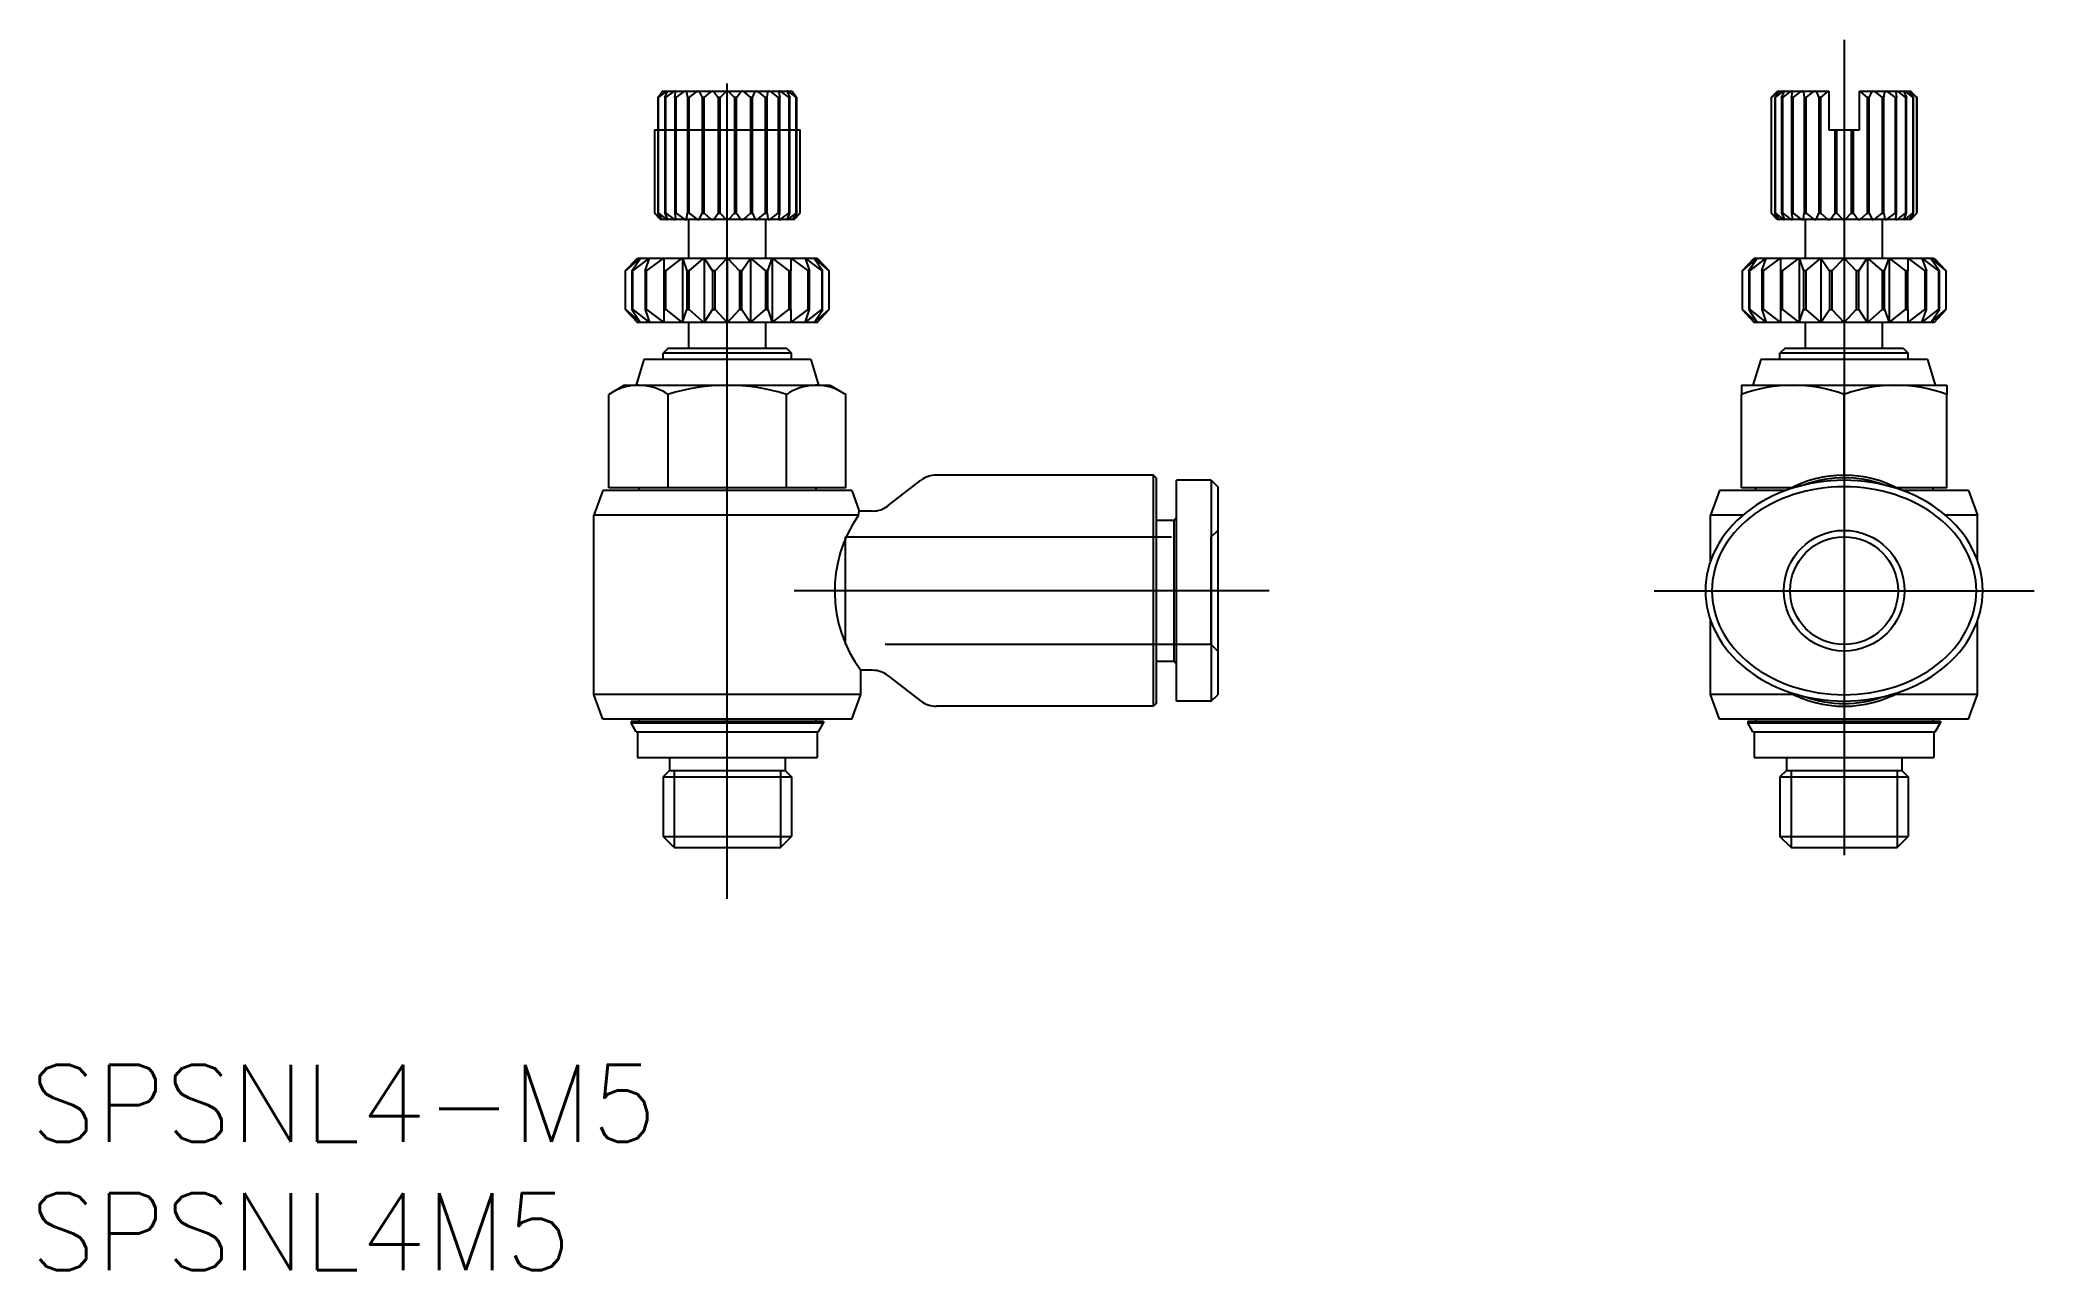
# Model space of a CAD drawing. Extents: x -70.3 to 7.4, y -26.5 to 21.4.
import ezdxf

# ---------------------------------------------------------------- set-up
doc = ezdxf.new("R2010")
doc.units = 0
doc.linetypes.add('CENTER', pattern=[50.8, 31.75, -6.35, 6.35, -6.35])
doc.linetypes.add('DASHED', pattern=[19.05, 12.7, -6.35])
doc.layers.get('0').update_dxf_attribs({"linetype": 'CONTINUOUS'})
doc.layers.add('CENTER', color=1, linetype='CENTER')
doc.styles.get("Standard").update_dxf_attribs({"font": 'txt.shx', "height": 3, "bigfont": 'bigfont.shx'})

# ---------------------------------------------------------------- blocks, each defined once
blk = doc.blocks.new('*U2')
at = {"color": 7, "linetype": 'CONTINUOUS'}
blk.add_text('SPSNL4M5', height=3, dxfattribs=at).set_placement((-70.658, -26.46))
blk = doc.blocks.new('*U3')
at = {"color": 7, "linetype": 'CONTINUOUS'}
blk.add_text('SPSNL4-M5', height=3, dxfattribs=at).set_placement((-70.658, -21.46))

msp = doc.modelspace()

# ---------------------------------------------------------------- linework, layer by layer
at = {"color": 7, "linetype": 'CONTINUOUS'}
for p, q in [((-46.203, 19.2), (-46.047, 19.42)), ((-46.176, 19.201), (-45.899, 19.421)), ((-46.031, 19.448), (-46.029, 19.45)), ((-46.031, 19.448), (-46.029, 19.45)), ((-46.031, 19.447), (-46.031, 19.448)), ((-46.029, 19.45), (-45.842, 19.45)), ((-45.934, 19.2), (-45.838, 19.42)), ((-45.89, 19.201), (-45.599, 19.421)), ((-45.842, 19.45), (-45.532, 19.45)), ((-45.544, 19.2), (-45.511, 19.42)), ((-45.532, 19.45), (-45.12, 19.45)), ((-45.485, 19.201), (-45.194, 19.421)), ((-45.12, 19.45), (-44.627, 19.45)), ((-45.083, 19.42), (-45.05, 19.2)), ((-44.981, 19.201), (-44.704, 19.421)), ((-44.627, 19.45), (-44.078, 19.45)), ((-44.576, 19.42), (-44.479, 19.2)), ((-44.402, 19.201), (-44.154, 19.42)), ((-44.078, 19.45), (-43.499, 19.45)), ((-44.015, 19.42), (-43.859, 19.2)), ((-43.777, 19.2), (-43.57, 19.42)), ((-43.499, 19.45), (-42.921, 19.45)), ((-43.428, 19.42), (-43.221, 19.2)), ((-43.139, 19.2), (-42.984, 19.42)), ((-42.921, 19.45), (-42.371, 19.45)), ((-42.844, 19.42), (-42.596, 19.201)), ((-42.519, 19.2), (-42.422, 19.42)), ((-42.371, 19.45), (-41.878, 19.45)), ((-42.294, 19.421), (-42.018, 19.201)), ((-41.948, 19.2), (-41.915, 19.42)), ((-41.878, 19.45), (-41.466, 19.45)), ((-41.804, 19.421), (-41.513, 19.201)), ((-41.487, 19.42), (-41.455, 19.2)), ((-41.466, 19.45), (-41.157, 19.45)), ((-41.399, 19.421), (-41.108, 19.201)), ((-41.16, 19.42), (-41.064, 19.2)), ((-41.157, 19.45), (-40.969, 19.45)), ((-41.099, 19.421), (-40.822, 19.201)), ((-40.969, 19.45), (-40.967, 19.448)), ((-40.969, 19.45), (-40.967, 19.448)), ((-40.967, 19.448), (-40.967, 19.447)), ((-40.951, 19.42), (-40.795, 19.2)), ((-2.837, 19.2), (-2.63, 19.42)), ((-2.828, 19.201), (-2.58, 19.42)), ((-2.704, 19.2), (-2.548, 19.42)), ((-2.677, 19.201), (-2.4, 19.421)), ((-2.629, 19.42), (-2.6, 19.45)), ((-2.6, 19.45), (-2.535, 19.45)), ((-2.535, 19.45), (-2.343, 19.45)), ((-2.435, 19.2), (-2.339, 19.42)), ((-2.391, 19.201), (-2.1, 19.421)), ((-2.343, 19.45), (-2.033, 19.45)), ((-2.045, 19.2), (-2.012, 19.42)), ((-2.033, 19.45), (-1.621, 19.45)), ((-1.986, 19.201), (-1.695, 19.421)), ((-1.621, 19.45), (-1.128, 19.45)), ((-1.584, 19.42), (-1.551, 19.2)), ((-1.482, 19.201), (-1.205, 19.421)), ((-1.128, 19.45), (-0.6, 19.45)), ((-1.077, 19.42), (-0.98, 19.2)), ((-0.903, 19.201), (-0.655, 19.42)), ((-0.6, 19.45), (-0.6, 19.448)), ((-0.6, 19.448), (-0.6, 17.95)), ((0.6, 19.45), (1.128, 19.45)), ((0.6, 19.45), (0.6, 19.448)), ((0.6, 17.95), (0.6, 19.448)), ((0.655, 19.42), (0.903, 19.201)), ((0.98, 19.2), (1.077, 19.42)), ((1.128, 19.45), (1.621, 19.45)), ((1.205, 19.421), (1.482, 19.201)), ((1.551, 19.2), (1.584, 19.42)), ((1.621, 19.45), (2.033, 19.45)), ((1.695, 19.421), (1.986, 19.201)), ((2.012, 19.42), (2.045, 19.2)), ((2.033, 19.45), (2.343, 19.45)), ((2.1, 19.421), (2.391, 19.201)), ((2.339, 19.42), (2.435, 19.2)), ((2.343, 19.45), (2.535, 19.45)), ((2.4, 19.421), (2.677, 19.201)), ((2.535, 19.45), (2.6, 19.45)), ((2.548, 19.42), (2.704, 19.2)), ((2.58, 19.42), (2.828, 19.201)), ((2.6, 19.45), (2.629, 19.42)), ((2.63, 19.42), (2.837, 19.2)), ((-46.175, 19.2), (-46.203, 19.2)), ((-46.203, 19.2), (-46.203, 14.7)), ((-46.175, 14.7), (-46.175, 19.2)), ((-45.89, 19.2), (-45.934, 19.2)), ((-45.934, 19.2), (-45.934, 14.7)), ((-45.89, 14.7), (-45.89, 19.2)), ((-45.485, 19.2), (-45.543, 19.2)), ((-45.543, 19.2), (-45.543, 14.7)), ((-45.485, 14.7), (-45.485, 19.2)), ((-44.98, 19.2), (-45.05, 19.2)), ((-45.05, 19.2), (-45.05, 14.7)), ((-44.98, 14.7), (-44.98, 19.2)), ((-44.401, 19.2), (-44.479, 19.2)), ((-44.479, 19.2), (-44.479, 14.7)), ((-44.401, 14.7), (-44.401, 19.2)), ((-43.777, 19.2), (-43.859, 19.2)), ((-43.859, 19.2), (-43.859, 14.7)), ((-43.777, 14.7), (-43.777, 19.2)), ((-43.139, 19.2), (-43.221, 19.2)), ((-43.221, 19.2), (-43.221, 14.7)), ((-43.139, 14.7), (-43.139, 19.2)), ((-42.519, 19.2), (-42.597, 19.2)), ((-42.597, 19.2), (-42.597, 14.7)), ((-42.519, 14.7), (-42.519, 19.2)), ((-41.948, 19.2), (-42.018, 19.2)), ((-42.018, 19.2), (-42.018, 14.7)), ((-41.948, 14.7), (-41.948, 19.2)), ((-41.455, 19.2), (-41.513, 19.2)), ((-41.513, 19.2), (-41.513, 14.7)), ((-41.455, 14.7), (-41.455, 19.2)), ((-41.064, 19.2), (-41.108, 19.2)), ((-41.108, 19.2), (-41.108, 14.7)), ((-41.064, 14.7), (-41.064, 19.2)), ((-40.796, 19.2), (-40.823, 19.2)), ((-40.823, 19.2), (-40.823, 14.7)), ((-40.796, 14.7), (-40.796, 19.2)), ((-2.836, 19.2), (-2.836, 14.7)), ((-2.827, 19.2), (-2.836, 19.2)), ((-2.827, 14.7), (-2.827, 19.2)), ((-2.703, 19.2), (-2.703, 14.7)), ((-2.676, 19.2), (-2.703, 19.2)), ((-2.676, 14.7), (-2.676, 19.2)), ((-2.435, 19.2), (-2.435, 14.7)), ((-2.391, 19.2), (-2.435, 19.2)), ((-2.391, 14.7), (-2.391, 19.2)), ((-2.044, 19.2), (-2.044, 14.7)), ((-1.986, 19.2), (-2.044, 19.2)), ((-1.986, 14.7), (-1.986, 19.2)), ((-1.551, 19.2), (-1.551, 14.7)), ((-1.481, 19.2), (-1.551, 19.2)), ((-1.481, 14.7), (-1.481, 19.2)), ((-0.98, 19.2), (-0.98, 14.7)), ((-0.902, 19.2), (-0.98, 19.2)), ((-0.902, 14.7), (-0.902, 19.2)), ((0.98, 19.2), (0.902, 19.2)), ((0.902, 19.2), (0.902, 14.7)), ((0.98, 14.7), (0.98, 19.2)), ((1.551, 19.2), (1.481, 19.2)), ((1.481, 19.2), (1.481, 14.7)), ((1.551, 14.7), (1.551, 19.2)), ((2.044, 19.2), (1.986, 19.2)), ((1.986, 19.2), (1.986, 14.7)), ((2.044, 14.7), (2.044, 19.2)), ((2.435, 19.2), (2.391, 19.2)), ((2.391, 19.2), (2.391, 14.7)), ((2.435, 14.7), (2.435, 19.2)), ((2.703, 19.2), (2.676, 19.2)), ((2.676, 19.2), (2.676, 14.7)), ((2.703, 14.7), (2.703, 19.2)), ((2.836, 19.2), (2.827, 19.2)), ((2.827, 19.2), (2.827, 14.7)), ((2.836, 14.7), (2.836, 19.2)), ((-46.335, 17.95), (-46.326, 17.95)), ((-46.335, 17.95), (-46.335, 14.7)), ((-46.326, 17.95), (-46.203, 17.95)), ((-46.326, 14.7), (-46.326, 17.95)), ((-40.796, 17.95), (-40.672, 17.95)), ((-40.672, 17.95), (-40.663, 17.95)), ((-40.672, 17.95), (-40.672, 14.7)), ((-40.663, 14.7), (-40.663, 17.95)), ((-0.6, 17.95), (-0.516, 17.95)), ((-0.516, 17.95), (-0.36, 17.95)), ((-0.36, 17.95), (-0.36, 14.7)), ((-0.36, 17.95), (-0.278, 17.95)), ((-0.278, 17.95), (-0.071, 17.95)), ((-0.278, 14.7), (-0.278, 17.95)), ((-0.071, 17.95), (0.071, 17.95)), ((0.071, 17.95), (0.278, 17.95)), ((0.278, 17.95), (0.36, 17.95)), ((0.278, 17.95), (0.278, 14.7)), ((0.36, 17.95), (0.516, 17.95)), ((0.36, 14.7), (0.36, 17.95)), ((0.516, 17.95), (0.6, 17.95)), ((-46.336, 14.7), (-46.129, 14.48)), ((-46.335, 14.7), (-46.326, 14.7)), ((-46.327, 14.699), (-46.079, 14.48)), ((-46.203, 14.7), (-46.175, 14.7)), ((-46.203, 14.7), (-46.047, 14.48)), ((-46.176, 14.699), (-45.899, 14.479)), ((-46.128, 14.48), (-46.099, 14.45)), ((-46.034, 14.45), (-46.099, 14.45)), ((-45.842, 14.45), (-46.034, 14.45)), ((-45.934, 14.7), (-45.89, 14.7)), ((-45.934, 14.7), (-45.838, 14.48)), ((-45.89, 14.699), (-45.599, 14.479)), ((-45.532, 14.45), (-45.842, 14.45)), ((-45.544, 14.7), (-45.511, 14.48)), ((-45.543, 14.7), (-45.485, 14.7)), ((-45.12, 14.45), (-45.532, 14.45)), ((-45.485, 14.699), (-45.194, 14.479)), ((-44.627, 14.45), (-45.12, 14.45)), ((-45.083, 14.48), (-45.05, 14.7)), ((-45.05, 14.7), (-44.98, 14.7)), ((-44.999, 12.95), (-44.999, 14.45)), ((-44.981, 14.699), (-44.704, 14.479)), ((-44.078, 14.45), (-44.627, 14.45)), ((-44.576, 14.48), (-44.479, 14.7)), ((-44.479, 14.7), (-44.401, 14.7)), ((-44.402, 14.699), (-44.154, 14.48)), ((-43.499, 14.45), (-44.078, 14.45)), ((-44.015, 14.48), (-43.859, 14.7)), ((-43.859, 14.7), (-43.777, 14.7)), ((-43.777, 14.7), (-43.57, 14.48)), ((-42.921, 14.45), (-43.499, 14.45)), ((-43.428, 14.48), (-43.221, 14.7)), ((-43.221, 14.7), (-43.139, 14.7)), ((-43.139, 14.7), (-42.984, 14.48)), ((-42.371, 14.45), (-42.921, 14.45)), ((-42.844, 14.48), (-42.596, 14.699)), ((-42.597, 14.7), (-42.519, 14.7)), ((-42.519, 14.7), (-42.422, 14.48)), ((-41.878, 14.45), (-42.371, 14.45)), ((-42.294, 14.479), (-42.018, 14.699)), ((-42.018, 14.7), (-41.948, 14.7)), ((-41.999, 12.95), (-41.999, 14.45)), ((-41.948, 14.7), (-41.915, 14.48)), ((-41.466, 14.45), (-41.878, 14.45)), ((-41.804, 14.479), (-41.513, 14.699)), ((-41.513, 14.7), (-41.455, 14.7)), ((-41.487, 14.48), (-41.455, 14.7)), ((-41.157, 14.45), (-41.466, 14.45)), ((-41.399, 14.479), (-41.108, 14.699)), ((-41.16, 14.48), (-41.064, 14.7)), ((-40.964, 14.45), (-41.157, 14.45)), ((-41.108, 14.7), (-41.064, 14.7)), ((-41.099, 14.479), (-40.822, 14.699)), ((-40.899, 14.45), (-40.964, 14.45)), ((-40.951, 14.48), (-40.795, 14.7)), ((-40.919, 14.48), (-40.671, 14.699)), ((-40.899, 14.45), (-40.87, 14.48)), ((-40.869, 14.48), (-40.662, 14.7)), ((-40.823, 14.7), (-40.796, 14.7)), ((-40.672, 14.7), (-40.663, 14.7)), ((-2.837, 14.7), (-2.63, 14.48)), ((-2.836, 14.7), (-2.827, 14.7)), ((-2.828, 14.699), (-2.58, 14.48)), ((-2.704, 14.7), (-2.548, 14.48)), ((-2.703, 14.7), (-2.676, 14.7)), ((-2.677, 14.699), (-2.4, 14.479)), ((-2.629, 14.48), (-2.6, 14.45)), ((-2.535, 14.45), (-2.6, 14.45)), ((-2.343, 14.45), (-2.535, 14.45)), ((-2.435, 14.7), (-2.339, 14.48)), ((-2.435, 14.7), (-2.391, 14.7)), ((-2.391, 14.699), (-2.1, 14.479)), ((-2.033, 14.45), (-2.343, 14.45)), ((-2.045, 14.7), (-2.012, 14.48)), ((-2.044, 14.7), (-1.986, 14.7)), ((-1.621, 14.45), (-2.033, 14.45)), ((-1.986, 14.699), (-1.695, 14.479)), ((-1.128, 14.45), (-1.621, 14.45)), ((-1.584, 14.48), (-1.551, 14.7)), ((-1.551, 14.7), (-1.481, 14.7)), ((-1.5, 12.95), (-1.5, 14.45)), ((-1.482, 14.699), (-1.205, 14.479)), ((-0.579, 14.45), (-1.128, 14.45)), ((-1.077, 14.48), (-0.98, 14.7)), ((-0.98, 14.7), (-0.902, 14.7)), ((-0.903, 14.699), (-0.655, 14.48)), ((0, 14.45), (-0.579, 14.45)), ((-0.516, 14.48), (-0.36, 14.7)), ((-0.36, 14.7), (-0.278, 14.7)), ((-0.278, 14.7), (-0.071, 14.48)), ((0.579, 14.45), (0, 14.45)), ((0.071, 14.48), (0.278, 14.7)), ((0.278, 14.7), (0.36, 14.7)), ((0.36, 14.7), (0.516, 14.48)), ((1.128, 14.45), (0.579, 14.45)), ((0.655, 14.48), (0.903, 14.699)), ((0.902, 14.7), (0.98, 14.7)), ((0.98, 14.7), (1.077, 14.48)), ((1.621, 14.45), (1.128, 14.45)), ((1.205, 14.479), (1.482, 14.699)), ((1.481, 14.7), (1.551, 14.7)), ((1.5, 12.95), (1.5, 14.45)), ((1.551, 14.7), (1.584, 14.48)), ((2.033, 14.45), (1.621, 14.45)), ((1.695, 14.479), (1.986, 14.699)), ((1.986, 14.7), (2.044, 14.7)), ((2.012, 14.48), (2.045, 14.7)), ((2.343, 14.45), (2.033, 14.45)), ((2.1, 14.479), (2.391, 14.699)), ((2.339, 14.48), (2.435, 14.7)), ((2.535, 14.45), (2.343, 14.45)), ((2.391, 14.7), (2.435, 14.7)), ((2.4, 14.479), (2.677, 14.699)), ((2.6, 14.45), (2.535, 14.45)), ((2.548, 14.48), (2.704, 14.7)), ((2.58, 14.48), (2.828, 14.699)), ((2.6, 14.45), (2.629, 14.48)), ((2.63, 14.48), (2.837, 14.7)), ((2.676, 14.7), (2.703, 14.7)), ((2.827, 14.7), (2.836, 14.7)), ((-47.473, 12.452), (-47.002, 12.952)), ((-47.458, 12.45), (-47.471, 12.45)), ((-47.471, 12.45), (-47.471, 10.95)), ((-47.46, 12.452), (-46.882, 12.953)), ((-47.458, 10.95), (-47.458, 12.45)), ((-47.215, 12.451), (-46.882, 12.952)), ((-47.175, 12.45), (-47.214, 12.45)), ((-47.214, 12.45), (-47.214, 10.95)), ((-47.177, 12.452), (-46.533, 12.953)), ((-47.175, 10.95), (-47.175, 12.45)), ((-46.999, 12.95), (-46.88, 12.95)), ((-46.88, 12.95), (-46.53, 12.95)), ((-46.704, 12.45), (-46.532, 12.951)), ((-46.642, 12.45), (-46.703, 12.45)), ((-46.703, 12.45), (-46.703, 10.95)), ((-46.643, 12.452), (-45.976, 12.953)), ((-46.642, 10.95), (-46.642, 12.45)), ((-46.53, 12.95), (-45.974, 12.95)), ((-45.974, 12.95), (-45.249, 12.95)), ((-45.974, 12.95), (-45.974, 12.45)), ((-45.894, 12.45), (-45.974, 12.45)), ((-45.974, 12.45), (-45.974, 10.95)), ((-45.896, 12.452), (-45.251, 12.953)), ((-45.894, 10.95), (-45.894, 12.45)), ((-45.249, 12.95), (-44.405, 12.95)), ((-45.249, 12.95), (-45.249, 10.45)), ((-45.248, 12.951), (-45.075, 12.45)), ((-44.983, 12.45), (-45.076, 12.45)), ((-45.076, 12.45), (-45.076, 10.95)), ((-44.985, 12.452), (-44.407, 12.953)), ((-44.983, 10.95), (-44.983, 12.45)), ((-44.405, 12.95), (-43.499, 12.95)), ((-44.405, 12.95), (-44.405, 10.45)), ((-44.403, 12.952), (-44.069, 12.451)), ((-43.971, 12.45), (-44.071, 12.45)), ((-44.071, 12.45), (-44.071, 10.95)), ((-43.973, 12.452), (-43.502, 12.952)), ((-43.971, 10.95), (-43.971, 12.45)), ((-43.499, 12.95), (-42.593, 12.95)), ((-43.499, 12.95), (-43.499, 10.45)), ((-43.497, 12.952), (-43.025, 12.452)), ((-42.927, 12.45), (-43.027, 12.45)), ((-43.027, 12.45), (-43.027, 10.95)), ((-42.929, 12.451), (-42.596, 12.952)), ((-42.927, 10.95), (-42.927, 12.45)), ((-42.593, 12.95), (-41.749, 12.95)), ((-42.593, 12.95), (-42.593, 10.45)), ((-42.591, 12.953), (-42.013, 12.452)), ((-41.922, 12.45), (-42.015, 12.45)), ((-42.015, 12.45), (-42.015, 10.95)), ((-41.923, 12.45), (-41.751, 12.951)), ((-41.922, 10.95), (-41.922, 12.45)), ((-41.749, 12.95), (-41.024, 12.95)), ((-41.749, 12.95), (-41.749, 10.45)), ((-41.747, 12.953), (-41.102, 12.452)), ((-41.024, 12.45), (-41.104, 12.45)), ((-41.104, 12.45), (-41.104, 10.95)), ((-41.024, 12.95), (-40.468, 12.95)), ((-41.024, 12.95), (-41.024, 12.45)), ((-41.024, 10.95), (-41.024, 12.45)), ((-41.022, 12.953), (-40.355, 12.452)), ((-40.468, 12.95), (-40.118, 12.95)), ((-40.466, 12.953), (-39.821, 12.452)), ((-40.466, 12.951), (-40.294, 12.45)), ((-40.295, 12.45), (-40.357, 12.45)), ((-40.357, 12.45), (-40.357, 10.95)), ((-40.295, 10.95), (-40.295, 12.45)), ((-40.118, 12.95), (-39.999, 12.95)), ((-40.116, 12.953), (-39.538, 12.452)), ((-40.116, 12.952), (-39.783, 12.451)), ((-39.997, 12.952), (-39.525, 12.452)), ((-39.785, 12.45), (-39.823, 12.45)), ((-39.823, 12.45), (-39.823, 10.95)), ((-39.785, 10.95), (-39.785, 12.45)), ((-39.527, 12.45), (-39.54, 12.45)), ((-39.54, 12.45), (-39.54, 10.95)), ((-39.527, 10.95), (-39.527, 12.45)), ((-3.974, 12.452), (-3.502, 12.952)), ((-3.972, 12.45), (-3.972, 10.95)), ((-3.959, 12.45), (-3.972, 12.45)), ((-3.961, 12.452), (-3.383, 12.953)), ((-3.959, 10.95), (-3.959, 12.45)), ((-3.716, 12.451), (-3.383, 12.952)), ((-3.715, 12.45), (-3.715, 10.95)), ((-3.676, 12.45), (-3.715, 12.45)), ((-3.678, 12.452), (-3.033, 12.953)), ((-3.676, 10.95), (-3.676, 12.45)), ((-3.5, 12.95), (-3.381, 12.95)), ((-3.381, 12.95), (-3.031, 12.95)), ((-3.205, 12.45), (-3.033, 12.951)), ((-3.204, 12.45), (-3.204, 10.95)), ((-3.142, 12.45), (-3.204, 12.45)), ((-3.144, 12.452), (-2.477, 12.953)), ((-3.142, 10.95), (-3.142, 12.45)), ((-3.031, 12.95), (-2.475, 12.95)), ((-2.475, 12.95), (-2.475, 12.45)), ((-2.475, 12.95), (-1.75, 12.95)), ((-2.475, 12.45), (-2.475, 10.95)), ((-2.395, 12.45), (-2.475, 12.45)), ((-2.397, 12.452), (-1.752, 12.953)), ((-2.395, 10.95), (-2.395, 12.45)), ((-1.75, 12.95), (-1.75, 10.45)), ((-1.75, 12.95), (-0.906, 12.95)), ((-1.748, 12.951), (-1.576, 12.45)), ((-1.577, 12.45), (-1.577, 10.95)), ((-1.484, 12.45), (-1.577, 12.45)), ((-1.486, 12.452), (-0.908, 12.953)), ((-1.484, 10.95), (-1.484, 12.45)), ((-0.906, 12.95), (-0.906, 10.45)), ((-0.906, 12.95), (0, 12.95)), ((-0.904, 12.952), (-0.57, 12.451)), ((-0.572, 12.45), (-0.572, 10.95)), ((-0.472, 12.45), (-0.572, 12.45)), ((-0.474, 12.452), (-0.002, 12.952)), ((-0.472, 10.95), (-0.472, 12.45)), ((0, 12.95), (0, 10.45)), ((0, 12.95), (0.906, 12.95)), ((0.002, 12.952), (0.474, 12.452)), ((0.472, 12.45), (0.472, 10.95)), ((0.572, 12.45), (0.472, 12.45)), ((0.57, 12.451), (0.904, 12.952)), ((0.572, 10.95), (0.572, 12.45)), ((0.906, 12.95), (0.906, 10.45)), ((0.906, 12.95), (1.75, 12.95)), ((0.908, 12.953), (1.486, 12.452)), ((1.484, 12.45), (1.484, 10.95)), ((1.577, 12.45), (1.484, 12.45)), ((1.576, 12.45), (1.748, 12.951)), ((1.577, 10.95), (1.577, 12.45)), ((1.75, 12.95), (1.75, 10.45)), ((1.75, 12.95), (2.475, 12.95)), ((1.752, 12.953), (2.397, 12.452)), ((2.395, 12.45), (2.395, 10.95)), ((2.475, 12.45), (2.395, 12.45)), ((2.475, 12.95), (2.475, 12.45)), ((2.475, 12.95), (3.031, 12.95)), ((2.475, 10.95), (2.475, 12.45)), ((2.477, 12.953), (3.144, 12.452)), ((3.031, 12.95), (3.381, 12.95)), ((3.033, 12.953), (3.678, 12.452)), ((3.033, 12.951), (3.205, 12.45)), ((3.142, 12.45), (3.142, 10.95)), ((3.204, 12.45), (3.142, 12.45)), ((3.204, 10.95), (3.204, 12.45)), ((3.381, 12.95), (3.5, 12.95)), ((3.383, 12.953), (3.961, 12.452)), ((3.383, 12.952), (3.716, 12.451)), ((3.502, 12.952), (3.974, 12.452)), ((3.676, 12.45), (3.676, 10.95)), ((3.715, 12.45), (3.676, 12.45)), ((3.715, 10.95), (3.715, 12.45)), ((3.959, 12.45), (3.959, 10.95)), ((3.972, 12.45), (3.959, 12.45)), ((3.972, 10.95), (3.972, 12.45)), ((-47.473, 10.948), (-47.002, 10.448)), ((-47.471, 10.95), (-47.458, 10.95)), ((-47.46, 10.948), (-46.882, 10.447)), ((-47.215, 10.949), (-46.882, 10.448)), ((-47.214, 10.95), (-47.175, 10.95)), ((-47.177, 10.948), (-46.533, 10.447)), ((-46.704, 10.95), (-46.532, 10.449)), ((-46.703, 10.95), (-46.642, 10.95)), ((-46.643, 10.948), (-45.976, 10.447)), ((-45.974, 10.95), (-45.894, 10.95)), ((-45.974, 10.95), (-45.974, 10.45)), ((-45.896, 10.948), (-45.251, 10.447)), ((-45.248, 10.449), (-45.075, 10.95)), ((-45.076, 10.95), (-44.983, 10.95)), ((-44.985, 10.948), (-44.407, 10.447)), ((-44.403, 10.448), (-44.069, 10.949)), ((-44.071, 10.95), (-43.971, 10.95)), ((-43.973, 10.948), (-43.502, 10.448)), ((-43.497, 10.448), (-43.025, 10.948)), ((-43.027, 10.95), (-42.927, 10.95)), ((-42.929, 10.949), (-42.596, 10.448)), ((-42.591, 10.447), (-42.013, 10.948)), ((-42.015, 10.95), (-41.922, 10.95)), ((-41.923, 10.95), (-41.751, 10.449)), ((-41.747, 10.447), (-41.102, 10.948)), ((-41.104, 10.95), (-41.024, 10.95)), ((-41.024, 10.95), (-41.024, 10.45)), ((-41.022, 10.447), (-40.355, 10.948)), ((-40.466, 10.449), (-40.294, 10.95)), ((-40.466, 10.447), (-39.821, 10.948)), ((-40.357, 10.95), (-40.295, 10.95)), ((-40.116, 10.448), (-39.783, 10.949)), ((-40.116, 10.447), (-39.538, 10.948)), ((-39.997, 10.448), (-39.525, 10.948)), ((-39.823, 10.95), (-39.785, 10.95)), ((-39.54, 10.95), (-39.527, 10.95)), ((-3.974, 10.948), (-3.502, 10.448)), ((-3.972, 10.95), (-3.959, 10.95)), ((-3.961, 10.948), (-3.383, 10.447)), ((-3.716, 10.949), (-3.383, 10.448)), ((-3.715, 10.95), (-3.676, 10.95)), ((-3.678, 10.948), (-3.033, 10.447)), ((-3.205, 10.95), (-3.033, 10.449)), ((-3.204, 10.95), (-3.142, 10.95)), ((-3.144, 10.948), (-2.477, 10.447)), ((-2.475, 10.95), (-2.475, 10.45)), ((-2.475, 10.95), (-2.395, 10.95)), ((-2.397, 10.948), (-1.752, 10.447)), ((-1.748, 10.449), (-1.576, 10.95)), ((-1.577, 10.95), (-1.484, 10.95)), ((-1.486, 10.948), (-0.908, 10.447)), ((-0.904, 10.448), (-0.57, 10.949)), ((-0.572, 10.95), (-0.472, 10.95)), ((-0.474, 10.948), (-0.002, 10.448)), ((0.002, 10.448), (0.474, 10.948)), ((0.472, 10.95), (0.572, 10.95)), ((0.57, 10.949), (0.904, 10.448)), ((0.908, 10.447), (1.486, 10.948)), ((1.484, 10.95), (1.577, 10.95)), ((1.576, 10.95), (1.748, 10.449)), ((1.752, 10.447), (2.397, 10.948)), ((2.395, 10.95), (2.475, 10.95)), ((2.475, 10.95), (2.475, 10.45)), ((2.477, 10.447), (3.144, 10.948)), ((3.033, 10.449), (3.205, 10.95)), ((3.033, 10.447), (3.678, 10.948)), ((3.142, 10.95), (3.204, 10.95)), ((3.383, 10.448), (3.716, 10.949)), ((3.383, 10.447), (3.961, 10.948)), ((3.502, 10.448), (3.974, 10.948)), ((3.676, 10.95), (3.715, 10.95)), ((3.959, 10.95), (3.972, 10.95)), ((-46.88, 10.45), (-46.999, 10.45)), ((-46.53, 10.45), (-46.88, 10.45)), ((-45.974, 10.45), (-46.53, 10.45)), ((-45.249, 10.45), (-45.974, 10.45)), ((-44.405, 10.45), (-45.249, 10.45)), ((-44.999, 9.45), (-44.999, 10.45)), ((-43.499, 10.45), (-44.405, 10.45)), ((-42.593, 10.45), (-43.499, 10.45)), ((-41.749, 10.45), (-42.593, 10.45)), ((-41.999, 9.45), (-41.999, 10.45)), ((-41.024, 10.45), (-41.749, 10.45)), ((-40.468, 10.45), (-41.024, 10.45)), ((-40.118, 10.45), (-40.468, 10.45)), ((-39.999, 10.45), (-40.118, 10.45)), ((-3.381, 10.45), (-3.5, 10.45)), ((-3.031, 10.45), (-3.381, 10.45)), ((-2.475, 10.45), (-3.031, 10.45)), ((-1.75, 10.45), (-2.475, 10.45)), ((-0.906, 10.45), (-1.75, 10.45)), ((-1.5, 9.45), (-1.5, 10.45)), ((0, 10.45), (-0.906, 10.45)), ((0.906, 10.45), (0, 10.45)), ((1.75, 10.45), (0.906, 10.45)), ((1.5, 9.45), (1.5, 10.45)), ((2.475, 10.45), (1.75, 10.45)), ((3.031, 10.45), (2.475, 10.45)), ((3.381, 10.45), (3.031, 10.45)), ((3.5, 10.45), (3.381, 10.45)), ((-45.799, 9.45), (-45.999, 9.25)), ((-45.799, 9.45), (-41.199, 9.45)), ((-41.199, 9.45), (-40.999, 9.25)), ((-2.3, 9.45), (-2.5, 9.25)), ((-2.3, 9.45), (2.3, 9.45)), ((2.3, 9.45), (2.5, 9.25)), ((-46.749, 9), (-47.049, 8)), ((-40.249, 9), (-46.749, 9)), ((-40.999, 9.25), (-45.999, 9.25)), ((-45.999, 9), (-45.999, 9.25)), ((-40.999, 9), (-40.999, 9.25)), ((-40.249, 9), (-39.949, 8)), ((-3.25, 9), (-3.55, 8)), ((3.25, 9), (-3.25, 9)), ((2.5, 9.25), (-2.5, 9.25)), ((-2.5, 9), (-2.5, 9.25)), ((2.5, 9), (2.5, 9.25)), ((3.25, 9), (3.55, 8)), ((-47.499, 8), (-48.118, 7.643)), ((-47.499, 8), (-46.963, 8)), ((-46.963, 8), (-43.499, 8)), ((-43.499, 8), (-40.035, 8)), ((-40.035, 8), (-39.499, 8)), ((-39.499, 8), (-38.88, 7.643)), ((-4, 8), (-2, 8)), ((-4, 8), (-4, 7.643)), ((-2, 8), (2, 8)), ((2, 8), (4, 8)), ((4, 8), (4, 7.643)), ((-48.118, 4), (-48.118, 7.643)), ((-45.808, 4), (-45.808, 7.643)), ((-41.19, 4), (-41.19, 7.643)), ((-38.88, 4), (-38.88, 7.643)), ((-4, 4), (-4, 7.643)), ((0, 4.5), (0, 7.643)), ((4, 4), (4, 7.643)), ((-48.349, 3.9), (-48.699, 2.938)), ((-38.649, 3.9), (-48.349, 3.9)), ((-45.808, 4), (-48.118, 4)), ((-46.949, 4), (-46.949, 3.9)), ((-41.19, 4), (-45.808, 4)), ((-38.88, 4), (-41.19, 4)), ((-40.049, 4), (-40.049, 3.9)), ((-38.649, 3.9), (-38.358, 3.1)), ((-37.228, 3.311), (-35.97, 4.289)), ((-26.899, 4.5), (-35.356, 4.5)), ((-26.899, -4.5), (-26.899, 4.5)), ((-26.799, 4.4), (-26.899, 4.5)), ((-26.799, 4.4), (-26.799, -4.4)), ((-24.649, 4.3), (-25.999, 4.3)), ((-25.999, -4.3), (-25.999, 4.3)), ((-24.649, 4.3), (-24.399, 4.05)), ((-24.649, 4.3), (-24.649, -4.3)), ((-24.399, 4.05), (-24.399, -4.05)), ((-4.85, 3.9), (-5.2, 2.938)), ((-2.274, 3.9), (-4.85, 3.9)), ((-2.062, 4), (-4, 4)), ((-3.45, 4), (-3.45, 3.9)), ((4, 4), (2.062, 4)), ((4.85, 3.9), (2.274, 3.9)), ((3.45, 4), (3.45, 3.9)), ((4.85, 3.9), (5.2, 2.938)), ((-38.394, 2.938), (-48.699, 2.938)), ((-48.699, -4.038), (-48.699, 2.938)), ((-38.394, 2.938), (-38.358, 3.1)), ((-37.842, 3.1), (-38.358, 3.1)), ((-26.799, 2.75), (-26.099, 2.75)), ((-26.099, 2.75), (-25.999, 2.85)), ((-26.099, -2.75), (-26.099, 2.75)), ((-3.943, 2.938), (-5.2, 2.938)), ((-5.2, 1.159), (-5.2, 2.938)), ((5.2, 2.938), (3.943, 2.938)), ((5.2, 1.159), (5.2, 2.938)), ((-5.2, -4.038), (-5.2, -1.159)), ((5.2, -4.038), (5.2, -1.159)), ((-37.842, -3.1), (-38.299, -3.1)), ((-38.299, -4.038), (-38.299, -3.1)), ((-26.799, -2.75), (-26.099, -2.75)), ((-26.099, -2.75), (-25.999, -2.85)), ((-37.228, -3.311), (-35.97, -4.289)), ((-38.299, -4.038), (-48.699, -4.038)), ((-48.349, -5), (-48.699, -4.038)), ((-38.649, -5), (-38.299, -4.038)), ((-26.899, -4.5), (-35.356, -4.5)), ((-26.799, -4.4), (-26.899, -4.5)), ((-24.649, -4.3), (-25.999, -4.3)), ((-24.649, -4.3), (-24.399, -4.05)), ((-1.985, -4.038), (-5.2, -4.038)), ((-4.85, -5), (-5.2, -4.038)), ((5.2, -4.038), (1.985, -4.038)), ((4.85, -5), (5.2, -4.038)), ((-38.649, -5), (-48.349, -5)), ((-39.749, -5.1), (-47.249, -5.1)), ((-47.249, -5.1), (-47.249, -5.15)), ((-47.249, -5.15), (-39.749, -5.15)), ((-47.049, -5.5), (-47.249, -5.15)), ((-46.949, -5), (-46.949, -5.1)), ((-40.049, -5), (-40.049, -5.1)), ((-39.949, -5.5), (-39.749, -5.15)), ((-39.749, -5.1), (-39.749, -5.15)), ((4.85, -5), (-4.85, -5)), ((3.75, -5.1), (-3.75, -5.1)), ((-3.75, -5.1), (-3.75, -5.15)), ((-3.75, -5.15), (3.75, -5.15)), ((-3.55, -5.5), (-3.75, -5.15)), ((-3.45, -5), (-3.45, -5.1)), ((3.45, -5), (3.45, -5.1)), ((3.55, -5.5), (3.75, -5.15)), ((3.75, -5.1), (3.75, -5.15)), ((-47.049, -5.5), (-39.949, -5.5)), ((-46.999, -5.5), (-46.999, -6.5)), ((-39.999, -5.5), (-39.999, -6.5)), ((-3.55, -5.5), (3.55, -5.5)), ((-3.5, -5.5), (-3.5, -6.5)), ((3.5, -5.5), (3.5, -6.5)), ((-46.999, -6.5), (-39.999, -6.5)), ((-45.749, -6.5), (-45.749, -7)), ((-41.249, -6.5), (-41.249, -7)), ((-3.5, -6.5), (3.5, -6.5)), ((-2.25, -6.5), (-2.25, -7)), ((2.25, -6.5), (2.25, -7)), ((-45.749, -7), (-45.999, -7.25)), ((-45.999, -7.25), (-40.999, -7.25)), ((-45.999, -7.25), (-45.999, -9.567)), ((-45.749, -7), (-41.249, -7)), ((-41.249, -7), (-40.999, -7.25)), ((-40.999, -7.25), (-40.999, -9.567)), ((-2.25, -7), (-2.5, -7.25)), ((-2.5, -7.25), (2.5, -7.25)), ((-2.5, -7.25), (-2.5, -9.567)), ((-2.25, -7), (2.25, -7)), ((2.25, -7), (2.5, -7.25)), ((2.5, -7.25), (2.5, -9.567)), ((-45.999, -9.567), (-40.999, -9.567)), ((-45.566, -10), (-45.999, -9.567)), ((-45.566, -10), (-41.432, -10)), ((-41.432, -10), (-40.999, -9.567)), ((-2.5, -9.567), (2.5, -9.567)), ((-2.067, -10), (-2.5, -9.567)), ((-2.067, -10), (2.067, -10)), ((2.067, -10), (2.5, -9.567))]:
    msp.add_line(p, q, dxfattribs=at)
at = {"color": 3, "linetype": 'DASHED'}
for p, q in [((-46.203, 17.95), (-40.796, 17.95)), ((-24.649, 2.1), (-24.399, 2.35)), ((-38.899, -2.1), (-38.899, 2.1)), ((-38.899, 2.1), (-24.649, 2.1)), ((-24.649, -2.1), (-24.649, 2.1)), ((-24.649, -2.1), (-38.899, -2.1)), ((-24.399, -2.35), (-24.649, -2.1))]:
    msp.add_line(p, q, dxfattribs=at)
at = {"color": 3, "linetype": 'CONTINUOUS'}
for p, q in [((-45.566, -7), (-45.566, -10)), ((-41.432, -7), (-41.432, -10)), ((-2.067, -7), (-2.067, -10)), ((2.067, -7), (2.067, -10))]:
    msp.add_line(p, q, dxfattribs=at)
at = {"color": 7, "linetype": 'CONTINUOUS'}
for points in [[(-5.4, 0, 0), (-5.393, -0.211, 0), (-5.374, -0.421, 0), (-5.342, -0.631, 0), (-5.296, -0.839, 0), (-5.238, -1.045, 0), (-5.167, -1.248, 0), (-5.084, -1.449, 0), (-4.989, -1.646, 0), (-4.882, -1.839, 0), (-4.762, -2.027, 0), (-4.632, -2.211, 0), (-4.49, -2.389, 0), (-4.337, -2.562, 0), (-4.174, -2.728, 0), (-4.001, -2.888, 0), (-3.818, -3.041, 0), (-3.626, -3.186, 0), (-3.426, -3.324, 0), (-3.217, -3.454, 0), (-3, -3.575, 0), (-2.776, -3.688, 0), (-2.546, -3.792, 0), (-2.309, -3.887, 0), (-2.066, -3.973, 0), (-1.819, -4.049, 0), (-1.568, -4.115, 0), (-1.312, -4.171, 0), (-1.053, -4.217, 0), (-0.792, -4.253, 0), (-0.529, -4.279, 0), (-0.265, -4.295, 0), (0, -4.3, 0), (0.265, -4.295, 0), (0.529, -4.279, 0), (0.792, -4.253, 0), (1.054, -4.217, 0), (1.312, -4.171, 0), (1.568, -4.115, 0), (1.819, -4.049, 0), (2.067, -3.973, 0), (2.309, -3.887, 0), (2.546, -3.792, 0), (2.776, -3.688, 0), (3, -3.575, 0), (3.217, -3.454, 0), (3.426, -3.324, 0), (3.626, -3.186, 0), (3.818, -3.041, 0), (4.001, -2.888, 0), (4.174, -2.728, 0), (4.337, -2.562, 0), (4.49, -2.389, 0), (4.632, -2.211, 0), (4.762, -2.027, 0), (4.882, -1.839, 0), (4.989, -1.646, 0), (5.084, -1.449, 0), (5.167, -1.248, 0), (5.238, -1.045, 0), (5.296, -0.839, 0), (5.342, -0.631, 0), (5.374, -0.421, 0), (5.393, -0.211, 0), (5.4, 0, 0), (5.393, 0.211, 0), (5.374, 0.421, 0), (5.342, 0.631, 0), (5.296, 0.839, 0), (5.238, 1.045, 0), (5.167, 1.248, 0), (5.084, 1.449, 0), (4.989, 1.646, 0), (4.882, 1.839, 0), (4.762, 2.027, 0), (4.632, 2.211, 0), (4.49, 2.389, 0), (4.337, 2.562, 0), (4.174, 2.728, 0), (4.001, 2.888, 0), (3.818, 3.041, 0), (3.626, 3.186, 0), (3.426, 3.324, 0), (3.217, 3.454, 0), (3, 3.575, 0), (2.776, 3.688, 0), (2.546, 3.792, 0), (2.309, 3.887, 0), (2.067, 3.973, 0), (1.819, 4.049, 0), (1.568, 4.115, 0), (1.312, 4.171, 0), (1.054, 4.217, 0), (0.792, 4.253, 0), (0.529, 4.279, 0), (0.265, 4.295, 0), (0, 4.3, 0), (-0.265, 4.295, 0), (-0.529, 4.279, 0), (-0.792, 4.253, 0), (-1.053, 4.217, 0), (-1.312, 4.171, 0), (-1.568, 4.115, 0), (-1.819, 4.049, 0), (-2.066, 3.973, 0), (-2.309, 3.887, 0), (-2.546, 3.792, 0), (-2.776, 3.688, 0), (-3, 3.575, 0), (-3.217, 3.454, 0), (-3.426, 3.324, 0), (-3.626, 3.186, 0), (-3.818, 3.041, 0), (-4.001, 2.888, 0), (-4.174, 2.728, 0), (-4.337, 2.562, 0), (-4.49, 2.389, 0), (-4.632, 2.211, 0), (-4.762, 2.027, 0), (-4.882, 1.839, 0), (-4.989, 1.646, 0), (-5.084, 1.449, 0), (-5.167, 1.248, 0), (-5.238, 1.045, 0), (-5.296, 0.839, 0), (-5.342, 0.631, 0), (-5.374, 0.421, 0), (-5.393, 0.211, 0), (-5.4, 0, 0)], [(-5.15, 0, 0), (-5.144, -0.199, 0), (-5.125, -0.397, 0), (-5.094, -0.594, 0), (-5.051, -0.79, 0), (-4.996, -0.984, 0), (-4.928, -1.176, 0), (-4.849, -1.364, 0), (-4.758, -1.55, 0), (-4.656, -1.732, 0), (-4.542, -1.909, 0), (-4.417, -2.082, 0), (-4.282, -2.25, 0), (-4.136, -2.413, 0), (-3.981, -2.569, 0), (-3.816, -2.72, 0), (-3.642, -2.864, 0), (-3.459, -3.001, 0), (-3.267, -3.131, 0), (-3.068, -3.253, 0), (-2.861, -3.367, 0), (-2.648, -3.474, 0), (-2.428, -3.572, 0), (-2.202, -3.661, 0), (-1.971, -3.742, 0), (-1.735, -3.813, 0), (-1.495, -3.876, 0), (-1.251, -3.929, 0), (-1.005, -3.972, 0), (-0.756, -4.006, 0), (-0.505, -4.031, 0), (-0.253, -4.045, 0), (0, -4.05, 0), (0.253, -4.045, 0), (0.505, -4.031, 0), (0.756, -4.006, 0), (1.005, -3.972, 0), (1.251, -3.929, 0), (1.495, -3.876, 0), (1.735, -3.813, 0), (1.971, -3.742, 0), (2.202, -3.661, 0), (2.428, -3.572, 0), (2.648, -3.474, 0), (2.861, -3.367, 0), (3.068, -3.253, 0), (3.267, -3.131, 0), (3.459, -3.001, 0), (3.642, -2.864, 0), (3.816, -2.72, 0), (3.981, -2.569, 0), (4.137, -2.413, 0), (4.282, -2.25, 0), (4.417, -2.082, 0), (4.542, -1.909, 0), (4.656, -1.732, 0), (4.758, -1.55, 0), (4.849, -1.364, 0), (4.928, -1.176, 0), (4.996, -0.984, 0), (5.051, -0.79, 0), (5.094, -0.594, 0), (5.125, -0.397, 0), (5.144, -0.199, 0), (5.15, 0, 0), (5.144, 0.199, 0), (5.125, 0.397, 0), (5.094, 0.594, 0), (5.051, 0.79, 0), (4.996, 0.984, 0), (4.928, 1.176, 0), (4.849, 1.364, 0), (4.758, 1.55, 0), (4.656, 1.732, 0), (4.542, 1.909, 0), (4.417, 2.082, 0), (4.282, 2.25, 0), (4.137, 2.413, 0), (3.981, 2.569, 0), (3.816, 2.72, 0), (3.642, 2.864, 0), (3.459, 3.001, 0), (3.267, 3.131, 0), (3.068, 3.253, 0), (2.861, 3.367, 0), (2.648, 3.474, 0), (2.428, 3.572, 0), (2.202, 3.661, 0), (1.971, 3.742, 0), (1.735, 3.813, 0), (1.495, 3.876, 0), (1.251, 3.929, 0), (1.005, 3.972, 0), (0.756, 4.006, 0), (0.505, 4.031, 0), (0.253, 4.045, 0), (0, 4.05, 0), (-0.253, 4.045, 0), (-0.505, 4.031, 0), (-0.756, 4.006, 0), (-1.005, 3.972, 0), (-1.251, 3.929, 0), (-1.495, 3.876, 0), (-1.735, 3.813, 0), (-1.971, 3.742, 0), (-2.202, 3.661, 0), (-2.428, 3.572, 0), (-2.648, 3.474, 0), (-2.861, 3.367, 0), (-3.068, 3.253, 0), (-3.267, 3.131, 0), (-3.459, 3.001, 0), (-3.642, 2.864, 0), (-3.816, 2.72, 0), (-3.981, 2.569, 0), (-4.136, 2.413, 0), (-4.282, 2.25, 0), (-4.417, 2.082, 0), (-4.542, 1.909, 0), (-4.656, 1.732, 0), (-4.758, 1.55, 0), (-4.849, 1.364, 0), (-4.928, 1.176, 0), (-4.996, 0.984, 0), (-5.051, 0.79, 0), (-5.094, 0.594, 0), (-5.125, 0.397, 0), (-5.144, 0.199, 0), (-5.15, 0, 0)]]:
    msp.add_polyline3d(points, dxfattribs=at)
for radius in [2.35, 2.1]:
    msp.add_circle((0, 0), radius, dxfattribs=at)
for centre, radius, start, end in [((-46.102, 19.468), 0.0731, 318.60731, 343.6983), ((-45.814, 19.326), 0.127, 102.31586, 131.84832), ((-45.841, 19.441), 0.00912, 349.63861, 95.77524), ((-45.875, 19.442), 0.0432, 329.0465, 356.14822), ((-45.508, 19.303), 0.149, 99.21979, 127.88723), ((-45.53, 19.429), 0.0214, 335.4707, 94.14473), ((-45.104, 19.301), 0.15, 96.24235, 127.0992), ((-45.117, 19.416), 0.0344, 6.69099, 84.84664), ((-44.617, 19.307), 0.143, 94.18458, 127.71686), ((-44.624, 19.396), 0.0541, 26.27982, 93.17785), ((-44.072, 19.323), 0.127, 92.51827, 129.94214), ((-44.076, 19.371), 0.0788, 38.40959, 90.92927), ((-43.497, 19.345), 0.105, 90.90716, 134.24898), ((-43.501, 19.345), 0.105, 45.75102, 89.09284), ((-42.922, 19.371), 0.0788, 89.07073, 141.59041), ((-42.931, 19.311), 0.14, 51.79175, 85.74784), ((-42.374, 19.396), 0.0541, 86.82215, 153.72018), ((-42.381, 19.307), 0.143, 52.28314, 85.81542), ((-41.881, 19.416), 0.0344, 95.15336, 173.30901), ((-41.891, 19.31), 0.141, 51.88669, 84.77175), ((-41.468, 19.429), 0.0214, 85.85527, 204.5293), ((-41.49, 19.303), 0.149, 52.11277, 80.78021), ((-41.157, 19.441), 0.00912, 84.22476, 190.36139), ((-41.123, 19.442), 0.0432, 183.85178, 210.9535), ((-41.192, 19.309), 0.145, 50.03582, 75.79999), ((-40.897, 19.468), 0.0731, 196.3017, 221.39269), ((-2.486, 19.327), 0.133, 111.68033, 135.01951), ((-2.602, 19.471), 0.0739, 317.01711, 341.08677), ((-2.535, 19.447), 0.00253, 339.78614, 91.55091), ((-2.307, 19.309), 0.145, 104.20001, 129.96418), ((-2.341, 19.441), 0.00865, 14.06956, 97.16911), ((-2.375, 19.441), 0.0422, 329.85273, 3.24211), ((-2.009, 19.303), 0.149, 99.21979, 127.88723), ((-2.032, 19.428), 0.0218, 337.06442, 92.55101), ((-1.605, 19.301), 0.15, 96.24334, 127.32029), ((-1.62, 19.413), 0.0366, 9.9618, 91.88254), ((-1.118, 19.307), 0.143, 94.18458, 127.71686), ((-1.125, 19.396), 0.0541, 26.27982, 93.17785), ((-0.564, 19.307), 0.145, 104.29725, 128.53113), ((0.564, 19.307), 0.145, 51.46887, 75.70275), ((1.125, 19.396), 0.0541, 86.82215, 153.72018), ((1.118, 19.307), 0.143, 52.28314, 85.81542), ((1.62, 19.413), 0.0366, 88.11746, 170.0382), ((1.605, 19.301), 0.15, 52.67971, 83.75666), ((2.032, 19.428), 0.0218, 87.44899, 202.93558), ((2.009, 19.303), 0.149, 52.11277, 80.78021), ((2.341, 19.441), 0.00865, 82.83089, 165.93044), ((2.375, 19.441), 0.0422, 176.75789, 210.14727), ((2.307, 19.309), 0.145, 50.03582, 75.79999), ((2.535, 19.447), 0.00253, 88.44909, 200.21386), ((2.602, 19.471), 0.0739, 198.91323, 222.98289), ((2.486, 19.327), 0.133, 44.98049, 68.31967), ((-45.981, 14.575), 0.136, 224.32243, 247.02872), ((-46.099, 14.431), 0.0714, 18.29967, 43.349), ((-46.102, 14.432), 0.0731, 16.3017, 41.39269), ((-46.034, 14.452), 0.00245, 266.87343, 18.83947), ((-45.814, 14.574), 0.127, 228.15168, 257.68414), ((-45.841, 14.459), 0.00912, 264.22476, 10.36139), ((-45.875, 14.458), 0.0432, 3.85178, 30.9535), ((-45.508, 14.597), 0.149, 232.11277, 260.78021), ((-45.53, 14.471), 0.0214, 265.85527, 24.5293), ((-45.104, 14.599), 0.15, 232.9008, 263.75765), ((-45.117, 14.484), 0.0344, 275.15336, 353.30901), ((-44.617, 14.593), 0.143, 232.28314, 265.81542), ((-44.624, 14.504), 0.0541, 266.82215, 333.72018), ((-44.072, 14.577), 0.127, 230.05786, 267.48173), ((-44.076, 14.529), 0.0788, 269.07073, 321.59041), ((-43.497, 14.555), 0.105, 225.75102, 269.09284), ((-43.501, 14.555), 0.105, 270.90716, 314.24898), ((-42.922, 14.529), 0.0788, 218.40959, 270.92927), ((-42.931, 14.589), 0.14, 274.25216, 308.20825), ((-42.374, 14.504), 0.0541, 206.27982, 273.17785), ((-42.381, 14.593), 0.143, 274.18458, 307.71686), ((-41.881, 14.484), 0.0344, 186.69099, 264.84664), ((-41.891, 14.59), 0.141, 275.22825, 308.11331), ((-41.468, 14.471), 0.0214, 155.4707, 274.14473), ((-41.49, 14.597), 0.149, 279.21979, 307.88723), ((-41.157, 14.459), 0.00912, 169.63861, 275.77524), ((-41.123, 14.458), 0.0432, 149.0465, 176.14822), ((-41.192, 14.591), 0.145, 284.20001, 309.96418), ((-40.897, 14.432), 0.0731, 138.60731, 163.6983), ((-2.486, 14.573), 0.133, 224.98049, 248.31967), ((-2.602, 14.429), 0.0739, 18.91323, 42.98289), ((-2.535, 14.453), 0.00253, 268.44909, 20.21386), ((-2.307, 14.591), 0.145, 230.03582, 255.79999), ((-2.341, 14.459), 0.00865, 262.83089, 345.93044), ((-2.375, 14.459), 0.0422, 356.75789, 30.14727), ((-2.009, 14.597), 0.149, 232.11277, 260.78021), ((-2.032, 14.472), 0.0218, 267.44899, 22.93558), ((-1.605, 14.599), 0.15, 232.67971, 263.75666), ((-1.62, 14.487), 0.0366, 268.11746, 350.0382), ((-1.118, 14.593), 0.143, 232.28314, 265.81542), ((-1.125, 14.504), 0.0541, 266.82215, 333.72018), ((-0.571, 14.582), 0.133, 230.88575, 267.28076), ((-0.577, 14.529), 0.0788, 269.07073, 321.59041), ((0, 14.549), 0.0989, 223.97009, 269.7212), ((0, 14.549), 0.0989, 270.2788, 316.02991), ((0.577, 14.529), 0.0788, 218.40959, 270.92927), ((0.571, 14.582), 0.132, 272.37939, 309.12058), ((1.125, 14.504), 0.0541, 206.27982, 273.17785), ((1.118, 14.593), 0.143, 274.18458, 307.71686), ((1.62, 14.487), 0.0366, 189.9618, 271.88254), ((1.605, 14.599), 0.15, 276.24334, 307.32029), ((2.032, 14.472), 0.0218, 157.06442, 272.55101), ((2.009, 14.597), 0.149, 279.21979, 307.88723), ((2.375, 14.459), 0.0422, 149.85273, 183.24211), ((2.341, 14.459), 0.00865, 194.06956, 277.16911), ((2.307, 14.591), 0.145, 284.20001, 309.96418), ((2.602, 14.429), 0.0739, 137.01711, 161.08677), ((2.535, 14.453), 0.00253, 159.78614, 271.55091), ((2.486, 14.573), 0.133, 291.68033, 315.01951), ((-46.963, 5.955), 2.045, 55.61575, 115.61575), ((-43.499, 0.357), 7.643, 72.41205, 107.58795), ((-40.035, 5.955), 2.045, 64.38425, 124.38425), ((-2, 2.223), 5.777, 69.74384, 110.25616), ((2, 2.223), 5.777, 69.74384, 110.25616), ((-35.356, 3.5), 1, 90, 127.87498), ((0, 0), 4.5, 60.83239, 119.16761), ((0, 0), 4.4, 69.48553, 110.51447), ((-37.842, 4.1), 1, 270, 307.87498), ((-34.133, -0.015), 5.184, 145.27227, 216.52471), ((-37.842, -4.1), 1, 52.12502, 90), ((-35.356, -3.5), 1, 232.12502, 270), ((0, 0), 4.5, 240.83239, 299.16761), ((0, 0), 4.4, 249.48553, 290.51447)]:
    msp.add_arc(centre, radius, start, end, dxfattribs=at)
at = {"layer": 'CENTER', "color": 1, "linetype": 'CENTER'}
for p, q in [((-43.499, -12), (-43.499, 21.45)), ((0, 21.45), (0, -12)), ((-22.399, 0), (-40.899, 0)), ((-7.4, 0), (7.4, 0))]:
    msp.add_line(p, q, dxfattribs=at)

# ---------------------------------------------------------------- block references
at = {"color": 7, "linetype": 'CONTINUOUS'}
for name in ['*U3', '*U2']:
    msp.add_blockref(name, (0, 0), dxfattribs=at)

doc.saveas('drawing.dxf')
